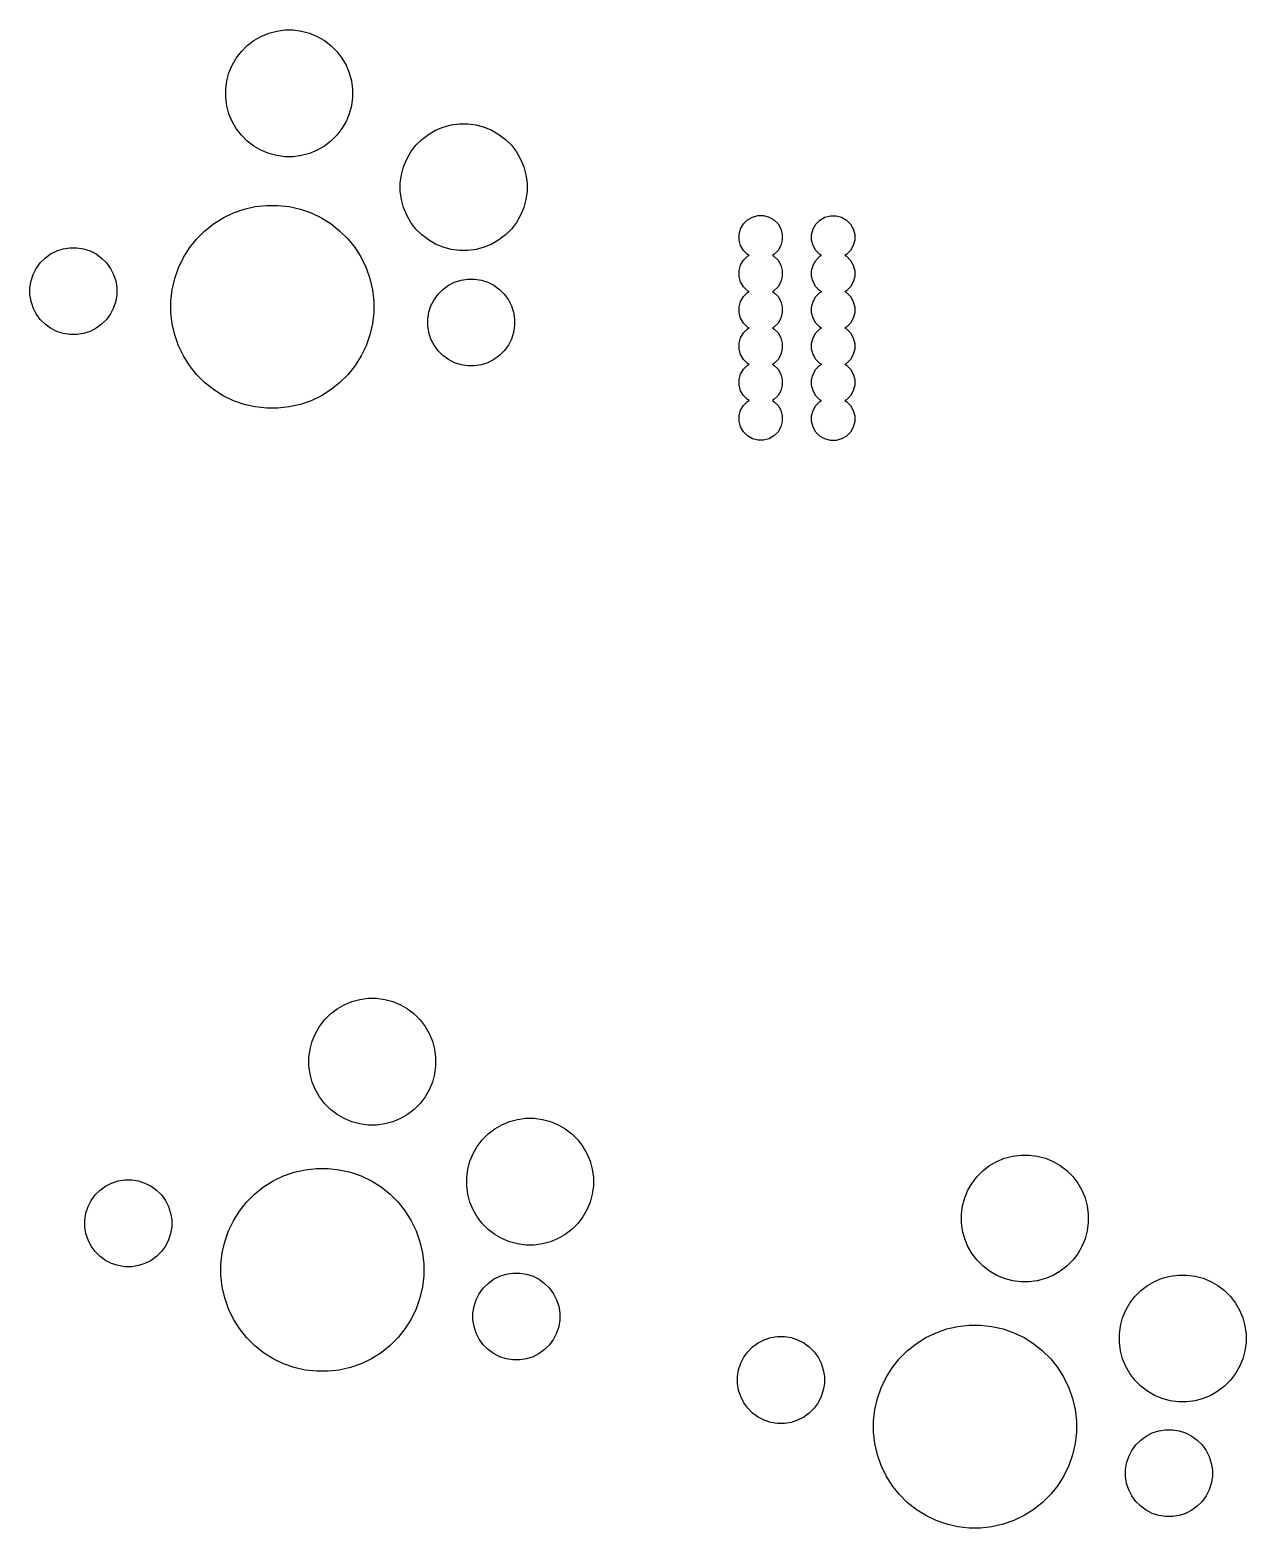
# Model space of a CAD drawing. Extents: x -174 to 104, y -34 to 59.
# Drawn here: x -76.68 to -43.16, y -33.65 to 7.63 of the extents above; entities that cross this region are included whole.
import ezdxf

# ---------------------------------------------------------------- set-up
doc = ezdxf.new("R2010")
doc.units = 0
doc.layers.add('BLACK', color=7, linetype='CONTINUOUS')

msp = doc.modelspace()

# ---------------------------------------------------------------- linework, layer by layer
at = {"layer": 'BLACK', "linetype": 'CONTINUOUS'}
for p, q in [((-70.509339, 7.336884), (-70.311096, 7.451339)), ((-70.311096, 7.451339), (-70.09961, 7.53894)), ((-70.09961, 7.53894), (-69.878499, 7.598186)), ((-69.878499, 7.598186), (-69.651546, 7.628065)), ((-69.651546, 7.628065), (-69.422636, 7.628065)), ((-69.422636, 7.628065), (-69.195683, 7.598186)), ((-69.195683, 7.598186), (-68.974572, 7.53894)), ((-68.974572, 7.53894), (-68.763086, 7.451339)), ((-68.763086, 7.451339), (-68.564843, 7.336884)), ((-70.992163, 6.85406), (-70.852811, 7.035667)), ((-70.852811, 7.035667), (-70.690946, 7.197532)), ((-70.690946, 7.197532), (-70.509339, 7.336884)), ((-68.564843, 7.336884), (-68.383236, 7.197532)), ((-68.383236, 7.197532), (-68.221371, 7.035667)), ((-68.221371, 7.035667), (-68.082019, 6.85406)), ((-71.194219, 6.444331), (-71.106618, 6.655817)), ((-71.106618, 6.655817), (-70.992163, 6.85406)), ((-68.082019, 6.85406), (-67.967564, 6.655817)), ((-67.967564, 6.655817), (-67.879963, 6.444331)), ((-71.283344, 5.996267), (-71.253465, 6.22322)), ((-71.253465, 6.22322), (-71.194219, 6.444331)), ((-67.879963, 6.444331), (-67.820717, 6.22322)), ((-67.820717, 6.22322), (-67.790838, 5.996267)), ((-71.283344, 5.767357), (-71.283344, 5.996267)), ((-67.790838, 5.996267), (-67.790838, 5.767357)), ((-71.253465, 5.540404), (-71.283344, 5.767357)), ((-71.194219, 5.319293), (-71.253465, 5.540404)), ((-67.820717, 5.540404), (-67.879963, 5.319293)), ((-67.790838, 5.767357), (-67.820717, 5.540404)), ((-71.106618, 5.107807), (-71.194219, 5.319293)), ((-70.992163, 4.909564), (-71.106618, 5.107807)), ((-67.967564, 5.107807), (-68.082019, 4.909564)), ((-67.879963, 5.319293), (-67.967564, 5.107807)), ((-65.287634, 4.953427), (-65.066523, 5.012673)), ((-65.066523, 5.012673), (-64.83957, 5.042552)), ((-64.83957, 5.042552), (-64.61066, 5.042552)), ((-64.61066, 5.042552), (-64.383707, 5.012673)), ((-64.383707, 5.012673), (-64.162596, 4.953427)), ((-70.852811, 4.727957), (-70.992163, 4.909564)), ((-70.690946, 4.566092), (-70.852811, 4.727957)), ((-70.509339, 4.42674), (-70.690946, 4.566092)), ((-68.383236, 4.566092), (-68.564843, 4.42674)), ((-68.221371, 4.727957), (-68.383236, 4.566092)), ((-68.082019, 4.909564), (-68.221371, 4.727957)), ((-66.040835, 4.450154), (-65.87897, 4.612019)), ((-65.87897, 4.612019), (-65.697363, 4.751371)), ((-65.697363, 4.751371), (-65.49912, 4.865826)), ((-65.49912, 4.865826), (-65.287634, 4.953427)), ((-64.162596, 4.953427), (-63.95111, 4.865826)), ((-63.95111, 4.865826), (-63.752867, 4.751371)), ((-63.752867, 4.751371), (-63.57126, 4.612019)), ((-63.57126, 4.612019), (-63.409395, 4.450154)), ((-70.311096, 4.312285), (-70.509339, 4.42674)), ((-70.09961, 4.224684), (-70.311096, 4.312285)), ((-69.878499, 4.165438), (-70.09961, 4.224684)), ((-69.651546, 4.135559), (-69.878499, 4.165438)), ((-69.422636, 4.135559), (-69.651546, 4.135559)), ((-69.195683, 4.165438), (-69.422636, 4.135559)), ((-68.974572, 4.224684), (-69.195683, 4.165438)), ((-68.763086, 4.312285), (-68.974572, 4.224684)), ((-68.564843, 4.42674), (-68.763086, 4.312285)), ((-66.294642, 4.070304), (-66.180187, 4.268547)), ((-66.180187, 4.268547), (-66.040835, 4.450154)), ((-63.409395, 4.450154), (-63.270043, 4.268547)), ((-63.270043, 4.268547), (-63.155588, 4.070304)), ((-66.441489, 3.637707), (-66.382243, 3.858818)), ((-66.382243, 3.858818), (-66.294642, 4.070304)), ((-63.155588, 4.070304), (-63.067987, 3.858818)), ((-63.067987, 3.858818), (-63.008741, 3.637707)), ((-66.471368, 3.410754), (-66.441489, 3.637707)), ((-66.471368, 3.181844), (-66.471368, 3.410754)), ((-63.008741, 3.637707), (-62.978862, 3.410754)), ((-62.978862, 3.410754), (-62.978862, 3.181844)), ((-66.441489, 2.954891), (-66.471368, 3.181844)), ((-66.382243, 2.73378), (-66.441489, 2.954891)), ((-63.008741, 2.954891), (-63.067987, 2.73378)), ((-62.978862, 3.181844), (-63.008741, 2.954891)), ((-71.354413, 2.450626), (-71.071514, 2.586863)), ((-71.071514, 2.586863), (-70.775139, 2.690569)), ((-70.775139, 2.690569), (-70.469017, 2.760439)), ((-70.469017, 2.760439), (-70.156997, 2.795595)), ((-70.156997, 2.795595), (-69.843003, 2.795595)), ((-69.843003, 2.795595), (-69.530983, 2.760439)), ((-69.530983, 2.760439), (-69.224861, 2.690569)), ((-69.224861, 2.690569), (-68.928486, 2.586863)), ((-68.928486, 2.586863), (-68.645587, 2.450626)), ((-66.294642, 2.522294), (-66.382243, 2.73378)), ((-66.180187, 2.324051), (-66.294642, 2.522294)), ((-63.155588, 2.522294), (-63.270043, 2.324051)), ((-63.067987, 2.73378), (-63.155588, 2.522294)), ((-56.766214, 2.471587), (-56.61492, 2.512126)), ((-56.61492, 2.512126), (-56.458288, 2.512126)), ((-56.458288, 2.512126), (-56.306994, 2.471587)), ((-54.769007, 2.468971), (-54.617713, 2.50951)), ((-54.617713, 2.50951), (-54.461081, 2.50951)), ((-54.461081, 2.50951), (-54.309787, 2.468971)), ((-72.087798, 1.86577), (-71.86577, 2.087798)), ((-71.86577, 2.087798), (-71.62028, 2.28357)), ((-71.62028, 2.28357), (-71.354413, 2.450626)), ((-68.645587, 2.450626), (-68.37972, 2.28357)), ((-68.37972, 2.28357), (-68.13423, 2.087798)), ((-68.13423, 2.087798), (-67.912202, 1.86577)), ((-66.040835, 2.142444), (-66.180187, 2.324051)), ((-65.87897, 1.980579), (-66.040835, 2.142444)), ((-63.409395, 2.142444), (-63.57126, 1.980579)), ((-63.270043, 2.324051), (-63.409395, 2.142444)), ((-57.131471, 1.995575), (-57.090932, 2.146869)), ((-57.090932, 2.146869), (-57.012616, 2.282516)), ((-57.012616, 2.282516), (-56.901861, 2.393271)), ((-56.901861, 2.393271), (-56.766214, 2.471587)), ((-56.306994, 2.471587), (-56.171347, 2.393271)), ((-56.171347, 2.393271), (-56.060592, 2.282516)), ((-56.060592, 2.282516), (-55.982276, 2.146869)), ((-55.982276, 2.146869), (-55.941737, 1.995575)), ((-55.134264, 1.992959), (-55.093725, 2.144253)), ((-55.093725, 2.144253), (-55.015409, 2.2799)), ((-55.015409, 2.2799), (-54.904654, 2.390655)), ((-54.904654, 2.390655), (-54.769007, 2.468971)), ((-54.309787, 2.468971), (-54.17414, 2.390655)), ((-54.17414, 2.390655), (-54.063385, 2.2799)), ((-54.063385, 2.2799), (-53.985069, 2.144253)), ((-53.985069, 2.144253), (-53.94453, 1.992959)), ((-72.28357, 1.62028), (-72.087798, 1.86577)), ((-67.912202, 1.86577), (-67.71643, 1.62028)), ((-65.697363, 1.841227), (-65.87897, 1.980579)), ((-65.49912, 1.726772), (-65.697363, 1.841227)), ((-65.287634, 1.639171), (-65.49912, 1.726772)), ((-63.95111, 1.726772), (-64.162596, 1.639171)), ((-63.752867, 1.841227), (-63.95111, 1.726772)), ((-63.57126, 1.980579), (-63.752867, 1.841227)), ((-57.131471, 1.838943), (-57.131471, 1.995575)), ((-57.090932, 1.687649), (-57.131471, 1.838943)), ((-57.012616, 1.552002), (-57.090932, 1.687649)), ((-55.982276, 1.687649), (-56.060592, 1.552002)), ((-55.941737, 1.838943), (-55.982276, 1.687649)), ((-55.941737, 1.995575), (-55.941737, 1.838943)), ((-55.134264, 1.836327), (-55.134264, 1.992959)), ((-55.093725, 1.685033), (-55.134264, 1.836327)), ((-55.015409, 1.549386), (-55.093725, 1.685033)), ((-53.985069, 1.685033), (-54.063385, 1.549386)), ((-53.94453, 1.836327), (-53.985069, 1.685033)), ((-53.94453, 1.992959), (-53.94453, 1.836327)), ((-76.395532, 1.210863), (-76.262383, 1.344012)), ((-76.262383, 1.344012), (-76.110043, 1.454693)), ((-76.110043, 1.454693), (-75.942265, 1.54018)), ((-75.942265, 1.54018), (-75.763179, 1.598369)), ((-75.763179, 1.598369), (-75.577196, 1.627826)), ((-75.577196, 1.627826), (-75.388894, 1.627826)), ((-75.388894, 1.627826), (-75.202911, 1.598369)), ((-75.202911, 1.598369), (-75.023825, 1.54018)), ((-75.023825, 1.54018), (-74.856047, 1.454693)), ((-74.856047, 1.454693), (-74.703707, 1.344012)), ((-74.703707, 1.344012), (-74.570558, 1.210863)), ((-72.586863, 1.071514), (-72.450626, 1.354413)), ((-72.450626, 1.354413), (-72.28357, 1.62028)), ((-67.71643, 1.62028), (-67.549374, 1.354413)), ((-67.549374, 1.354413), (-67.413137, 1.071514)), ((-65.066523, 1.579925), (-65.287634, 1.639171)), ((-64.83957, 1.550046), (-65.066523, 1.579925)), ((-64.61066, 1.550046), (-64.83957, 1.550046)), ((-64.383707, 1.579925), (-64.61066, 1.550046)), ((-64.162596, 1.639171), (-64.383707, 1.579925)), ((-57.090932, 1.146869), (-57.012616, 1.282516)), ((-56.901861, 1.441247), (-57.012616, 1.552002)), ((-57.012616, 1.282516), (-56.901861, 1.393271)), ((-56.860312, 1.417259), (-56.901861, 1.441247)), ((-56.901861, 1.393271), (-56.860312, 1.417259)), ((-56.171347, 1.441247), (-56.212895, 1.417259)), ((-56.212895, 1.417259), (-56.171347, 1.393271)), ((-56.060592, 1.552002), (-56.171347, 1.441247)), ((-56.171347, 1.393271), (-56.060592, 1.282516)), ((-56.060592, 1.282516), (-55.982276, 1.146869)), ((-55.093725, 1.144253), (-55.015409, 1.2799)), ((-54.904654, 1.438631), (-55.015409, 1.549386)), ((-55.015409, 1.2799), (-54.904654, 1.390655)), ((-54.863105, 1.414643), (-54.904654, 1.438631)), ((-54.904654, 1.390655), (-54.863105, 1.414643)), ((-54.17414, 1.438631), (-54.215688, 1.414643)), ((-54.215688, 1.414643), (-54.17414, 1.390655)), ((-54.063385, 1.549386), (-54.17414, 1.438631)), ((-54.17414, 1.390655), (-54.063385, 1.2799)), ((-54.063385, 1.2799), (-53.985069, 1.144253)), ((-76.649889, 0.711659), (-76.5917, 0.890745)), ((-76.5917, 0.890745), (-76.506213, 1.058523)), ((-76.506213, 1.058523), (-76.395532, 1.210863)), ((-74.570558, 1.210863), (-74.459877, 1.058523)), ((-74.459877, 1.058523), (-74.37439, 0.890745)), ((-74.37439, 0.890745), (-74.316201, 0.711659)), ((-72.690569, 0.775139), (-72.586863, 1.071514)), ((-67.413137, 1.071514), (-67.309431, 0.775139)), ((-57.131471, 0.995575), (-57.090932, 1.146869)), ((-57.131471, 0.838943), (-57.131471, 0.995575)), ((-57.090932, 0.687649), (-57.131471, 0.838943)), ((-55.982276, 1.146869), (-55.941737, 0.995575)), ((-55.941737, 0.838943), (-55.982276, 0.687649)), ((-55.941737, 0.995575), (-55.941737, 0.838943)), ((-55.134264, 0.992959), (-55.093725, 1.144253)), ((-55.134264, 0.836327), (-55.134264, 0.992959)), ((-55.093725, 0.685033), (-55.134264, 0.836327)), ((-53.985069, 1.144253), (-53.94453, 0.992959)), ((-53.94453, 0.836327), (-53.985069, 0.685033)), ((-53.94453, 0.992959), (-53.94453, 0.836327)), ((-76.679346, 0.525676), (-76.649889, 0.711659)), ((-76.679346, 0.337374), (-76.679346, 0.525676)), ((-74.316201, 0.711659), (-74.286744, 0.525676)), ((-74.286744, 0.525676), (-74.286744, 0.337374)), ((-72.795595, 0.156997), (-72.760439, 0.469017)), ((-72.760439, 0.469017), (-72.690569, 0.775139)), ((-67.309431, 0.775139), (-67.239561, 0.469017)), ((-67.239561, 0.469017), (-67.204405, 0.156997)), ((-65.429442, 0.347813), (-65.296293, 0.480962)), ((-65.296293, 0.480962), (-65.143953, 0.591643)), ((-65.143953, 0.591643), (-64.976175, 0.67713)), ((-64.976175, 0.67713), (-64.797089, 0.735319)), ((-64.797089, 0.735319), (-64.611106, 0.764776)), ((-64.611106, 0.764776), (-64.422804, 0.764776)), ((-64.422804, 0.764776), (-64.236821, 0.735319)), ((-64.236821, 0.735319), (-64.057735, 0.67713)), ((-64.057735, 0.67713), (-63.889957, 0.591643)), ((-63.889957, 0.591643), (-63.737617, 0.480962)), ((-63.737617, 0.480962), (-63.604468, 0.347813)), ((-57.012616, 0.552002), (-57.090932, 0.687649)), ((-56.901861, 0.441247), (-57.012616, 0.552002)), ((-56.860312, 0.417259), (-56.901861, 0.441247)), ((-56.901861, 0.393271), (-56.860312, 0.417259)), ((-56.171347, 0.441247), (-56.212895, 0.417259)), ((-56.212895, 0.417259), (-56.171347, 0.393271)), ((-56.060592, 0.552002), (-56.171347, 0.441247)), ((-55.982276, 0.687649), (-56.060592, 0.552002)), ((-55.015409, 0.549386), (-55.093725, 0.685033)), ((-54.904654, 0.438631), (-55.015409, 0.549386)), ((-54.863105, 0.414643), (-54.904654, 0.438631)), ((-54.904654, 0.390655), (-54.863105, 0.414643)), ((-54.17414, 0.438631), (-54.215688, 0.414643)), ((-54.215688, 0.414643), (-54.17414, 0.390655)), ((-54.063385, 0.549386), (-54.17414, 0.438631)), ((-53.985069, 0.685033), (-54.063385, 0.549386)), ((-76.649889, 0.151391), (-76.679346, 0.337374)), ((-76.5917, -0.027695), (-76.649889, 0.151391)), ((-74.316201, 0.151391), (-74.37439, -0.027695)), ((-74.286744, 0.337374), (-74.316201, 0.151391)), ((-72.795595, -0.156997), (-72.795595, 0.156997)), ((-67.204405, 0.156997), (-67.204405, -0.156997)), ((-65.683799, -0.151391), (-65.62561, 0.027695)), ((-65.62561, 0.027695), (-65.540123, 0.195473)), ((-65.540123, 0.195473), (-65.429442, 0.347813)), ((-63.604468, 0.347813), (-63.493787, 0.195473)), ((-63.493787, 0.195473), (-63.4083, 0.027695)), ((-63.4083, 0.027695), (-63.350111, -0.151391)), ((-57.131471, -0.004425), (-57.090932, 0.146869)), ((-57.090932, 0.146869), (-57.012616, 0.282516)), ((-57.012616, 0.282516), (-56.901861, 0.393271)), ((-56.171347, 0.393271), (-56.060592, 0.282516)), ((-56.060592, 0.282516), (-55.982276, 0.146869)), ((-55.982276, 0.146869), (-55.941737, -0.004425)), ((-55.134264, -0.007041), (-55.093725, 0.144253)), ((-55.093725, 0.144253), (-55.015409, 0.2799)), ((-55.015409, 0.2799), (-54.904654, 0.390655)), ((-54.17414, 0.390655), (-54.063385, 0.2799)), ((-54.063385, 0.2799), (-53.985069, 0.144253)), ((-53.985069, 0.144253), (-53.94453, -0.007041)), ((-76.506213, -0.195473), (-76.5917, -0.027695)), ((-76.395532, -0.347813), (-76.506213, -0.195473)), ((-76.262383, -0.480962), (-76.395532, -0.347813)), ((-74.570558, -0.347813), (-74.703707, -0.480962)), ((-74.459877, -0.195473), (-74.570558, -0.347813)), ((-74.37439, -0.027695), (-74.459877, -0.195473)), ((-72.760439, -0.469017), (-72.795595, -0.156997)), ((-67.204405, -0.156997), (-67.239561, -0.469017)), ((-65.713256, -0.337374), (-65.683799, -0.151391)), ((-65.713256, -0.525676), (-65.713256, -0.337374)), ((-63.350111, -0.151391), (-63.320654, -0.337374)), ((-63.320654, -0.337374), (-63.320654, -0.525676)), ((-57.131471, -0.161057), (-57.131471, -0.004425)), ((-57.090932, -0.312351), (-57.131471, -0.161057)), ((-57.012616, -0.447998), (-57.090932, -0.312351)), ((-55.982276, -0.312351), (-56.060592, -0.447998)), ((-55.941737, -0.161057), (-55.982276, -0.312351)), ((-55.941737, -0.004425), (-55.941737, -0.161057)), ((-55.134264, -0.163673), (-55.134264, -0.007041)), ((-55.093725, -0.314967), (-55.134264, -0.163673)), ((-55.015409, -0.450614), (-55.093725, -0.314967)), ((-53.985069, -0.314967), (-54.063385, -0.450614)), ((-53.94453, -0.163673), (-53.985069, -0.314967)), ((-53.94453, -0.007041), (-53.94453, -0.163673)), ((-76.110043, -0.591643), (-76.262383, -0.480962)), ((-75.942265, -0.67713), (-76.110043, -0.591643)), ((-75.763179, -0.735319), (-75.942265, -0.67713)), ((-75.577196, -0.764776), (-75.763179, -0.735319)), ((-75.388894, -0.764776), (-75.577196, -0.764776)), ((-75.202911, -0.735319), (-75.388894, -0.764776)), ((-75.023825, -0.67713), (-75.202911, -0.735319)), ((-74.856047, -0.591643), (-75.023825, -0.67713)), ((-74.703707, -0.480962), (-74.856047, -0.591643)), ((-72.690569, -0.775139), (-72.760439, -0.469017)), ((-72.586863, -1.071514), (-72.690569, -0.775139)), ((-67.309431, -0.775139), (-67.413137, -1.071514)), ((-67.239561, -0.469017), (-67.309431, -0.775139)), ((-65.683799, -0.711659), (-65.713256, -0.525676)), ((-65.62561, -0.890745), (-65.683799, -0.711659)), ((-63.350111, -0.711659), (-63.4083, -0.890745)), ((-63.320654, -0.525676), (-63.350111, -0.711659)), ((-57.090932, -0.853131), (-57.012616, -0.717484)), ((-56.901861, -0.558753), (-57.012616, -0.447998)), ((-57.012616, -0.717484), (-56.901861, -0.606729)), ((-56.860312, -0.582741), (-56.901861, -0.558753)), ((-56.901861, -0.606729), (-56.860312, -0.582741)), ((-56.171347, -0.558753), (-56.212895, -0.582741)), ((-56.212895, -0.582741), (-56.171347, -0.606729)), ((-56.060592, -0.447998), (-56.171347, -0.558753)), ((-56.171347, -0.606729), (-56.060592, -0.717484)), ((-56.060592, -0.717484), (-55.982276, -0.853131)), ((-55.093725, -0.855747), (-55.015409, -0.7201)), ((-54.904654, -0.561369), (-55.015409, -0.450614)), ((-55.015409, -0.7201), (-54.904654, -0.609345)), ((-54.863105, -0.585357), (-54.904654, -0.561369)), ((-54.904654, -0.609345), (-54.863105, -0.585357)), ((-54.17414, -0.561369), (-54.215688, -0.585357)), ((-54.215688, -0.585357), (-54.17414, -0.609345)), ((-54.063385, -0.450614), (-54.17414, -0.561369)), ((-54.17414, -0.609345), (-54.063385, -0.7201)), ((-54.063385, -0.7201), (-53.985069, -0.855747)), ((-72.450626, -1.354413), (-72.586863, -1.071514)), ((-67.413137, -1.071514), (-67.549374, -1.354413)), ((-65.540123, -1.058523), (-65.62561, -0.890745)), ((-65.429442, -1.210863), (-65.540123, -1.058523)), ((-65.296293, -1.344012), (-65.429442, -1.210863)), ((-63.604468, -1.210863), (-63.737617, -1.344012)), ((-63.493787, -1.058523), (-63.604468, -1.210863)), ((-63.4083, -0.890745), (-63.493787, -1.058523)), ((-57.131471, -1.004425), (-57.090932, -0.853131)), ((-57.131471, -1.161057), (-57.131471, -1.004425)), ((-57.090932, -1.312351), (-57.131471, -1.161057)), ((-55.982276, -0.853131), (-55.941737, -1.004425)), ((-55.941737, -1.161057), (-55.982276, -1.312351)), ((-55.941737, -1.004425), (-55.941737, -1.161057)), ((-55.134264, -1.007041), (-55.093725, -0.855747)), ((-55.134264, -1.163673), (-55.134264, -1.007041)), ((-55.093725, -1.314967), (-55.134264, -1.163673)), ((-53.985069, -0.855747), (-53.94453, -1.007041)), ((-53.94453, -1.163673), (-53.985069, -1.314967)), ((-53.94453, -1.007041), (-53.94453, -1.163673)), ((-72.28357, -1.62028), (-72.450626, -1.354413)), ((-72.087798, -1.86577), (-72.28357, -1.62028)), ((-67.71643, -1.62028), (-67.912202, -1.86577)), ((-67.549374, -1.354413), (-67.71643, -1.62028)), ((-65.143953, -1.454693), (-65.296293, -1.344012)), ((-64.976175, -1.54018), (-65.143953, -1.454693)), ((-64.797089, -1.598369), (-64.976175, -1.54018)), ((-64.611106, -1.627826), (-64.797089, -1.598369)), ((-64.422804, -1.627826), (-64.611106, -1.627826)), ((-64.236821, -1.598369), (-64.422804, -1.627826)), ((-64.057735, -1.54018), (-64.236821, -1.598369)), ((-63.889957, -1.454693), (-64.057735, -1.54018)), ((-63.737617, -1.344012), (-63.889957, -1.454693)), ((-57.012616, -1.447998), (-57.090932, -1.312351)), ((-56.901861, -1.558753), (-57.012616, -1.447998)), ((-57.012616, -1.717484), (-56.901861, -1.606729)), ((-56.860312, -1.582741), (-56.901861, -1.558753)), ((-56.901861, -1.606729), (-56.860312, -1.582741)), ((-56.171347, -1.558753), (-56.212895, -1.582741)), ((-56.212895, -1.582741), (-56.171347, -1.606729)), ((-56.060592, -1.447998), (-56.171347, -1.558753)), ((-56.171347, -1.606729), (-56.060592, -1.717484)), ((-55.982276, -1.312351), (-56.060592, -1.447998)), ((-55.015409, -1.450614), (-55.093725, -1.314967)), ((-54.904654, -1.561369), (-55.015409, -1.450614)), ((-55.015409, -1.7201), (-54.904654, -1.609345)), ((-54.863105, -1.585357), (-54.904654, -1.561369)), ((-54.904654, -1.609345), (-54.863105, -1.585357)), ((-54.17414, -1.561369), (-54.215688, -1.585357)), ((-54.215688, -1.585357), (-54.17414, -1.609345)), ((-54.063385, -1.450614), (-54.17414, -1.561369)), ((-54.17414, -1.609345), (-54.063385, -1.7201)), ((-53.985069, -1.314967), (-54.063385, -1.450614)), ((-71.86577, -2.087798), (-72.087798, -1.86577)), ((-67.912202, -1.86577), (-68.13423, -2.087798)), ((-57.131471, -2.004425), (-57.090932, -1.853131)), ((-57.131471, -2.161057), (-57.131471, -2.004425)), ((-57.090932, -1.853131), (-57.012616, -1.717484)), ((-56.060592, -1.717484), (-55.982276, -1.853131)), ((-55.982276, -1.853131), (-55.941737, -2.004425)), ((-55.941737, -2.004425), (-55.941737, -2.161057)), ((-55.134264, -2.007041), (-55.093725, -1.855747)), ((-55.134264, -2.163673), (-55.134264, -2.007041)), ((-55.093725, -1.855747), (-55.015409, -1.7201)), ((-54.063385, -1.7201), (-53.985069, -1.855747)), ((-53.985069, -1.855747), (-53.94453, -2.007041)), ((-53.94453, -2.007041), (-53.94453, -2.163673)), ((-71.62028, -2.28357), (-71.86577, -2.087798)), ((-71.354413, -2.450626), (-71.62028, -2.28357)), ((-71.071514, -2.586863), (-71.354413, -2.450626)), ((-68.645587, -2.450626), (-68.928486, -2.586863)), ((-68.37972, -2.28357), (-68.645587, -2.450626)), ((-68.13423, -2.087798), (-68.37972, -2.28357)), ((-57.090932, -2.312351), (-57.131471, -2.161057)), ((-57.012616, -2.447998), (-57.090932, -2.312351)), ((-56.901861, -2.558753), (-57.012616, -2.447998)), ((-56.060592, -2.447998), (-56.171347, -2.558753)), ((-55.982276, -2.312351), (-56.060592, -2.447998)), ((-55.941737, -2.161057), (-55.982276, -2.312351)), ((-55.093725, -2.314967), (-55.134264, -2.163673)), ((-55.015409, -2.450614), (-55.093725, -2.314967)), ((-54.904654, -2.561369), (-55.015409, -2.450614)), ((-54.063385, -2.450614), (-54.17414, -2.561369)), ((-53.985069, -2.314967), (-54.063385, -2.450614)), ((-53.94453, -2.163673), (-53.985069, -2.314967)), ((-70.775139, -2.690569), (-71.071514, -2.586863)), ((-70.469017, -2.760439), (-70.775139, -2.690569)), ((-70.156997, -2.795595), (-70.469017, -2.760439)), ((-69.843003, -2.795595), (-70.156997, -2.795595)), ((-69.530983, -2.760439), (-69.843003, -2.795595)), ((-69.224861, -2.690569), (-69.530983, -2.760439)), ((-68.928486, -2.586863), (-69.224861, -2.690569)), ((-57.131471, -3.004425), (-57.090932, -2.853131)), ((-57.090932, -2.853131), (-57.012616, -2.717484)), ((-57.012616, -2.717484), (-56.901861, -2.606729)), ((-56.860312, -2.582741), (-56.901861, -2.558753)), ((-56.901861, -2.606729), (-56.860312, -2.582741)), ((-56.171347, -2.558753), (-56.212895, -2.582741)), ((-56.212895, -2.582741), (-56.171347, -2.606729)), ((-56.171347, -2.606729), (-56.060592, -2.717484)), ((-56.060592, -2.717484), (-55.982276, -2.853131)), ((-55.982276, -2.853131), (-55.941737, -3.004425)), ((-55.134264, -3.007041), (-55.093725, -2.855747)), ((-55.093725, -2.855747), (-55.015409, -2.7201)), ((-55.015409, -2.7201), (-54.904654, -2.609345)), ((-54.863105, -2.585357), (-54.904654, -2.561369)), ((-54.904654, -2.609345), (-54.863105, -2.585357)), ((-54.17414, -2.561369), (-54.215688, -2.585357)), ((-54.215688, -2.585357), (-54.17414, -2.609345)), ((-54.17414, -2.609345), (-54.063385, -2.7201)), ((-54.063385, -2.7201), (-53.985069, -2.855747)), ((-53.985069, -2.855747), (-53.94453, -3.007041)), ((-57.131471, -3.161057), (-57.131471, -3.004425)), ((-57.090932, -3.312351), (-57.131471, -3.161057)), ((-55.941737, -3.161057), (-55.982276, -3.312351)), ((-55.941737, -3.004425), (-55.941737, -3.161057)), ((-55.134264, -3.163673), (-55.134264, -3.007041)), ((-55.093725, -3.314967), (-55.134264, -3.163673)), ((-53.94453, -3.163673), (-53.985069, -3.314967)), ((-53.94453, -3.007041), (-53.94453, -3.163673)), ((-57.012616, -3.447998), (-57.090932, -3.312351)), ((-56.901861, -3.558753), (-57.012616, -3.447998)), ((-56.766214, -3.637069), (-56.901861, -3.558753)), ((-56.61492, -3.677608), (-56.766214, -3.637069)), ((-56.458288, -3.677608), (-56.61492, -3.677608)), ((-56.306994, -3.637069), (-56.458288, -3.677608)), ((-56.171347, -3.558753), (-56.306994, -3.637069)), ((-56.060592, -3.447998), (-56.171347, -3.558753)), ((-55.982276, -3.312351), (-56.060592, -3.447998)), ((-55.015409, -3.450614), (-55.093725, -3.314967)), ((-54.904654, -3.561369), (-55.015409, -3.450614)), ((-54.769007, -3.639685), (-54.904654, -3.561369)), ((-54.617713, -3.680224), (-54.769007, -3.639685)), ((-54.461081, -3.680224), (-54.617713, -3.680224)), ((-54.309787, -3.639685), (-54.461081, -3.680224)), ((-54.17414, -3.561369), (-54.309787, -3.639685)), ((-54.063385, -3.450614), (-54.17414, -3.561369)), ((-53.985069, -3.314967), (-54.063385, -3.450614)), ((-68.397477, -19.484823), (-68.21587, -19.345471)), ((-68.21587, -19.345471), (-68.017627, -19.231016)), ((-68.017627, -19.231016), (-67.806141, -19.143415)), ((-67.806141, -19.143415), (-67.58503, -19.084169)), ((-67.58503, -19.084169), (-67.358077, -19.05429)), ((-67.358077, -19.05429), (-67.129167, -19.05429)), ((-67.129167, -19.05429), (-66.902214, -19.084169)), ((-66.902214, -19.084169), (-66.681103, -19.143415)), ((-66.681103, -19.143415), (-66.469617, -19.231016)), ((-66.469617, -19.231016), (-66.271374, -19.345471)), ((-66.271374, -19.345471), (-66.089767, -19.484823)), ((-68.698694, -19.828295), (-68.559342, -19.646688)), ((-68.559342, -19.646688), (-68.397477, -19.484823)), ((-66.089767, -19.484823), (-65.927902, -19.646688)), ((-65.927902, -19.646688), (-65.78855, -19.828295)), ((-68.90075, -20.238024), (-68.813149, -20.026538)), ((-68.813149, -20.026538), (-68.698694, -19.828295)), ((-65.78855, -19.828295), (-65.674095, -20.026538)), ((-65.674095, -20.026538), (-65.586494, -20.238024)), ((-68.989875, -20.686088), (-68.959996, -20.459135)), ((-68.959996, -20.459135), (-68.90075, -20.238024)), ((-65.586494, -20.238024), (-65.527248, -20.459135)), ((-65.527248, -20.459135), (-65.497369, -20.686088)), ((-68.989875, -20.914998), (-68.989875, -20.686088)), ((-68.959996, -21.141951), (-68.989875, -20.914998)), ((-65.497369, -20.914998), (-65.527248, -21.141951)), ((-65.497369, -20.686088), (-65.497369, -20.914998)), ((-68.90075, -21.363062), (-68.959996, -21.141951)), ((-68.813149, -21.574548), (-68.90075, -21.363062)), ((-65.586494, -21.363062), (-65.674095, -21.574548)), ((-65.527248, -21.141951), (-65.586494, -21.363062)), ((-68.698694, -21.772791), (-68.813149, -21.574548)), ((-68.559342, -21.954398), (-68.698694, -21.772791)), ((-65.78855, -21.772791), (-65.927902, -21.954398)), ((-65.674095, -21.574548), (-65.78855, -21.772791)), ((-68.397477, -22.116263), (-68.559342, -21.954398)), ((-68.21587, -22.255615), (-68.397477, -22.116263)), ((-68.017627, -22.37007), (-68.21587, -22.255615)), ((-66.271374, -22.255615), (-66.469617, -22.37007)), ((-66.089767, -22.116263), (-66.271374, -22.255615)), ((-65.927902, -21.954398), (-66.089767, -22.116263)), ((-67.806141, -22.457671), (-68.017627, -22.37007)), ((-67.58503, -22.516917), (-67.806141, -22.457671)), ((-67.358077, -22.546796), (-67.58503, -22.516917)), ((-67.129167, -22.546796), (-67.358077, -22.546796)), ((-66.902214, -22.516917), (-67.129167, -22.546796)), ((-66.681103, -22.457671), (-66.902214, -22.516917)), ((-66.469617, -22.37007), (-66.681103, -22.457671)), ((-64.049208, -22.791264), (-63.867601, -22.651912)), ((-63.867601, -22.651912), (-63.669358, -22.537457)), ((-63.669358, -22.537457), (-63.457872, -22.449856)), ((-63.457872, -22.449856), (-63.236761, -22.39061)), ((-63.236761, -22.39061), (-63.009808, -22.360731)), ((-63.009808, -22.360731), (-62.780898, -22.360731)), ((-62.780898, -22.360731), (-62.553945, -22.39061)), ((-62.553945, -22.39061), (-62.332834, -22.449856)), ((-62.332834, -22.449856), (-62.121348, -22.537457)), ((-62.121348, -22.537457), (-61.923105, -22.651912)), ((-61.923105, -22.651912), (-61.741498, -22.791264)), ((-64.350425, -23.134736), (-64.211073, -22.953129)), ((-64.211073, -22.953129), (-64.049208, -22.791264)), ((-61.741498, -22.791264), (-61.579633, -22.953129)), ((-61.579633, -22.953129), (-61.440281, -23.134736)), ((-64.552481, -23.544465), (-64.46488, -23.332979)), ((-64.46488, -23.332979), (-64.350425, -23.134736)), ((-61.440281, -23.134736), (-61.325826, -23.332979)), ((-61.325826, -23.332979), (-61.238225, -23.544465)), ((-50.028783, -23.549755), (-49.817297, -23.462154)), ((-49.817297, -23.462154), (-49.596186, -23.402908)), ((-49.596186, -23.402908), (-49.369233, -23.373029)), ((-49.369233, -23.373029), (-49.140323, -23.373029)), ((-49.140323, -23.373029), (-48.91337, -23.402908)), ((-48.91337, -23.402908), (-48.692259, -23.462154)), ((-48.692259, -23.462154), (-48.480773, -23.549755)), ((-69.692464, -23.950663), (-69.396089, -23.846957)), ((-69.396089, -23.846957), (-69.089967, -23.777087)), ((-69.089967, -23.777087), (-68.777947, -23.741931)), ((-68.777947, -23.741931), (-68.463953, -23.741931)), ((-68.463953, -23.741931), (-68.151933, -23.777087)), ((-68.151933, -23.777087), (-67.845811, -23.846957)), ((-67.845811, -23.846957), (-67.549436, -23.950663)), ((-64.641606, -23.992529), (-64.611727, -23.765576)), ((-64.611727, -23.765576), (-64.552481, -23.544465)), ((-61.238225, -23.544465), (-61.178979, -23.765576)), ((-61.178979, -23.765576), (-61.1491, -23.992529)), ((-50.570498, -23.965427), (-50.408633, -23.803562)), ((-50.408633, -23.803562), (-50.227026, -23.66421)), ((-50.227026, -23.66421), (-50.028783, -23.549755)), ((-48.480773, -23.549755), (-48.28253, -23.66421)), ((-48.28253, -23.66421), (-48.100923, -23.803562)), ((-48.100923, -23.803562), (-47.939058, -23.965427)), ((-74.881472, -24.474238), (-74.748323, -24.341089)), ((-74.748323, -24.341089), (-74.595983, -24.230408)), ((-74.595983, -24.230408), (-74.428205, -24.144921)), ((-74.428205, -24.144921), (-74.249119, -24.086732)), ((-74.249119, -24.086732), (-74.063136, -24.057275)), ((-74.063136, -24.057275), (-73.874834, -24.057275)), ((-73.874834, -24.057275), (-73.688851, -24.086732)), ((-73.688851, -24.086732), (-73.509765, -24.144921)), ((-73.509765, -24.144921), (-73.341987, -24.230408)), ((-73.341987, -24.230408), (-73.189647, -24.341089)), ((-73.189647, -24.341089), (-73.056498, -24.474238)), ((-70.48672, -24.449728), (-70.24123, -24.253956)), ((-70.24123, -24.253956), (-69.975363, -24.0869)), ((-69.975363, -24.0869), (-69.692464, -23.950663)), ((-67.549436, -23.950663), (-67.266537, -24.0869)), ((-67.266537, -24.0869), (-67.00067, -24.253956)), ((-67.00067, -24.253956), (-66.75518, -24.449728)), ((-64.641606, -24.221439), (-64.641606, -23.992529)), ((-64.611727, -24.448392), (-64.641606, -24.221439)), ((-61.1491, -24.221439), (-61.178979, -24.448392)), ((-61.1491, -23.992529), (-61.1491, -24.221439)), ((-50.911906, -24.556763), (-50.824305, -24.345277)), ((-50.824305, -24.345277), (-50.70985, -24.147034)), ((-50.70985, -24.147034), (-50.570498, -23.965427)), ((-47.939058, -23.965427), (-47.799706, -24.147034)), ((-47.799706, -24.147034), (-47.685251, -24.345277)), ((-47.685251, -24.345277), (-47.59765, -24.556763)), ((-75.07764, -24.794356), (-74.992153, -24.626578)), ((-74.992153, -24.626578), (-74.881472, -24.474238)), ((-73.056498, -24.474238), (-72.945817, -24.626578)), ((-72.945817, -24.626578), (-72.86033, -24.794356)), ((-70.90452, -24.917246), (-70.708748, -24.671756)), ((-70.708748, -24.671756), (-70.48672, -24.449728)), ((-66.75518, -24.449728), (-66.533152, -24.671756)), ((-66.533152, -24.671756), (-66.33738, -24.917246)), ((-64.552481, -24.669503), (-64.611727, -24.448392)), ((-64.46488, -24.880989), (-64.552481, -24.669503)), ((-61.238225, -24.669503), (-61.325826, -24.880989)), ((-61.178979, -24.448392), (-61.238225, -24.669503)), ((-50.971152, -24.777874), (-50.911906, -24.556763)), ((-47.59765, -24.556763), (-47.538404, -24.777874)), ((-75.165286, -25.159425), (-75.135829, -24.973442)), ((-75.165286, -25.347727), (-75.165286, -25.159425)), ((-75.135829, -24.973442), (-75.07764, -24.794356)), ((-72.86033, -24.794356), (-72.802141, -24.973442)), ((-72.802141, -24.973442), (-72.772684, -25.159425)), ((-72.772684, -25.159425), (-72.772684, -25.347727)), ((-71.071576, -25.183113), (-70.90452, -24.917246)), ((-66.33738, -24.917246), (-66.170324, -25.183113)), ((-64.350425, -25.079232), (-64.46488, -24.880989)), ((-64.211073, -25.260839), (-64.350425, -25.079232)), ((-61.440281, -25.079232), (-61.579633, -25.260839)), ((-61.325826, -24.880989), (-61.440281, -25.079232)), ((-51.001031, -25.004827), (-50.971152, -24.777874)), ((-51.001031, -25.233737), (-51.001031, -25.004827)), ((-47.538404, -24.777874), (-47.508525, -25.004827)), ((-47.508525, -25.004827), (-47.508525, -25.233737)), ((-75.135829, -25.53371), (-75.165286, -25.347727)), ((-75.07764, -25.712796), (-75.135829, -25.53371)), ((-72.802141, -25.53371), (-72.86033, -25.712796)), ((-72.772684, -25.347727), (-72.802141, -25.53371)), ((-71.311519, -25.762387), (-71.207813, -25.466012)), ((-71.207813, -25.466012), (-71.071576, -25.183113)), ((-66.170324, -25.183113), (-66.034087, -25.466012)), ((-66.034087, -25.466012), (-65.930381, -25.762387)), ((-64.049208, -25.422704), (-64.211073, -25.260839)), ((-63.867601, -25.562056), (-64.049208, -25.422704)), ((-63.669358, -25.676511), (-63.867601, -25.562056)), ((-61.923105, -25.562056), (-62.121348, -25.676511)), ((-61.741498, -25.422704), (-61.923105, -25.562056)), ((-61.579633, -25.260839), (-61.741498, -25.422704)), ((-50.971152, -25.46069), (-51.001031, -25.233737)), ((-50.911906, -25.681801), (-50.971152, -25.46069)), ((-47.538404, -25.46069), (-47.59765, -25.681801)), ((-47.508525, -25.233737), (-47.538404, -25.46069)), ((-74.992153, -25.880574), (-75.07764, -25.712796)), ((-74.881472, -26.032914), (-74.992153, -25.880574)), ((-72.945817, -25.880574), (-73.056498, -26.032914)), ((-72.86033, -25.712796), (-72.945817, -25.880574)), ((-71.381389, -26.068509), (-71.311519, -25.762387)), ((-65.930381, -25.762387), (-65.860511, -26.068509)), ((-63.457872, -25.764112), (-63.669358, -25.676511)), ((-63.236761, -25.823358), (-63.457872, -25.764112)), ((-63.009808, -25.853237), (-63.236761, -25.823358)), ((-62.780898, -25.853237), (-63.009808, -25.853237)), ((-62.553945, -25.823358), (-62.780898, -25.853237)), ((-62.332834, -25.764112), (-62.553945, -25.823358)), ((-62.121348, -25.676511), (-62.332834, -25.764112)), ((-50.824305, -25.893287), (-50.911906, -25.681801)), ((-50.70985, -26.09153), (-50.824305, -25.893287)), ((-47.685251, -25.893287), (-47.799706, -26.09153)), ((-47.59765, -25.681801), (-47.685251, -25.893287)), ((-74.748323, -26.166063), (-74.881472, -26.032914)), ((-74.595983, -26.276744), (-74.748323, -26.166063)), ((-74.428205, -26.362231), (-74.595983, -26.276744)), ((-74.249119, -26.42042), (-74.428205, -26.362231)), ((-73.509765, -26.362231), (-73.688851, -26.42042)), ((-73.341987, -26.276744), (-73.509765, -26.362231)), ((-73.189647, -26.166063), (-73.341987, -26.276744)), ((-73.056498, -26.032914), (-73.189647, -26.166063)), ((-71.416545, -26.380529), (-71.381389, -26.068509)), ((-71.416545, -26.694523), (-71.416545, -26.380529)), ((-65.860511, -26.068509), (-65.825355, -26.380529)), ((-65.825355, -26.380529), (-65.825355, -26.694523)), ((-50.570498, -26.273137), (-50.70985, -26.09153)), ((-50.408633, -26.435002), (-50.570498, -26.273137)), ((-47.939058, -26.273137), (-48.100923, -26.435002)), ((-47.799706, -26.09153), (-47.939058, -26.273137)), ((-74.063136, -26.449877), (-74.249119, -26.42042)), ((-73.874834, -26.449877), (-74.063136, -26.449877)), ((-73.688851, -26.42042), (-73.874834, -26.449877)), ((-71.381389, -27.006543), (-71.416545, -26.694523)), ((-65.825355, -26.694523), (-65.860511, -27.006543)), ((-64.052253, -26.908989), (-63.899913, -26.798308)), ((-63.899913, -26.798308), (-63.732135, -26.712821)), ((-63.732135, -26.712821), (-63.553049, -26.654632)), ((-63.553049, -26.654632), (-63.367066, -26.625175)), ((-63.367066, -26.625175), (-63.178764, -26.625175)), ((-63.178764, -26.625175), (-62.992781, -26.654632)), ((-62.992781, -26.654632), (-62.813695, -26.712821)), ((-62.813695, -26.712821), (-62.645917, -26.798308)), ((-62.645917, -26.798308), (-62.493577, -26.908989)), ((-50.227026, -26.574354), (-50.408633, -26.435002)), ((-50.028783, -26.688809), (-50.227026, -26.574354)), ((-49.817297, -26.77641), (-50.028783, -26.688809)), ((-49.596186, -26.835656), (-49.817297, -26.77641)), ((-48.692259, -26.77641), (-48.91337, -26.835656)), ((-48.480773, -26.688809), (-48.692259, -26.77641)), ((-48.28253, -26.574354), (-48.480773, -26.688809)), ((-48.100923, -26.435002), (-48.28253, -26.574354)), ((-45.680514, -26.856196), (-45.469028, -26.768595)), ((-45.469028, -26.768595), (-45.247917, -26.709349)), ((-45.247917, -26.709349), (-45.020964, -26.67947)), ((-45.020964, -26.67947), (-44.792054, -26.67947)), ((-44.792054, -26.67947), (-44.565101, -26.709349)), ((-44.565101, -26.709349), (-44.34399, -26.768595)), ((-44.34399, -26.768595), (-44.132504, -26.856196)), ((-71.311519, -27.312665), (-71.381389, -27.006543)), ((-65.860511, -27.006543), (-65.930381, -27.312665)), ((-64.38157, -27.362256), (-64.296083, -27.194478)), ((-64.296083, -27.194478), (-64.185402, -27.042138)), ((-64.185402, -27.042138), (-64.052253, -26.908989)), ((-62.493577, -26.908989), (-62.360428, -27.042138)), ((-62.360428, -27.042138), (-62.249747, -27.194478)), ((-62.249747, -27.194478), (-62.16426, -27.362256)), ((-49.369233, -26.865535), (-49.596186, -26.835656)), ((-49.140323, -26.865535), (-49.369233, -26.865535)), ((-48.91337, -26.835656), (-49.140323, -26.865535)), ((-46.222229, -27.271868), (-46.060364, -27.110003)), ((-46.060364, -27.110003), (-45.878757, -26.970651)), ((-45.878757, -26.970651), (-45.680514, -26.856196)), ((-44.132504, -26.856196), (-43.934261, -26.970651)), ((-43.934261, -26.970651), (-43.752654, -27.110003)), ((-43.752654, -27.110003), (-43.590789, -27.271868)), ((-71.207813, -27.60904), (-71.311519, -27.312665)), ((-71.071576, -27.891939), (-71.207813, -27.60904)), ((-66.034087, -27.60904), (-66.170324, -27.891939)), ((-65.930381, -27.312665), (-66.034087, -27.60904)), ((-64.469216, -27.727325), (-64.439759, -27.541342)), ((-64.439759, -27.541342), (-64.38157, -27.362256)), ((-62.16426, -27.362256), (-62.106071, -27.541342)), ((-62.106071, -27.541342), (-62.076614, -27.727325)), ((-46.563637, -27.863204), (-46.476036, -27.651718)), ((-46.476036, -27.651718), (-46.361581, -27.453475)), ((-46.361581, -27.453475), (-46.222229, -27.271868)), ((-43.590789, -27.271868), (-43.451437, -27.453475)), ((-43.451437, -27.453475), (-43.336982, -27.651718)), ((-43.336982, -27.651718), (-43.249381, -27.863204)), ((-70.90452, -28.157806), (-71.071576, -27.891939)), ((-66.170324, -27.891939), (-66.33738, -28.157806)), ((-64.469216, -27.915627), (-64.469216, -27.727325)), ((-64.439759, -28.10161), (-64.469216, -27.915627)), ((-62.076614, -27.915627), (-62.106071, -28.10161)), ((-62.076614, -27.727325), (-62.076614, -27.915627)), ((-51.101123, -28.095826), (-50.789103, -28.06067)), ((-50.789103, -28.06067), (-50.475109, -28.06067)), ((-50.475109, -28.06067), (-50.163089, -28.095826)), ((-46.622883, -28.084315), (-46.563637, -27.863204)), ((-43.249381, -27.863204), (-43.190135, -28.084315)), ((-70.708748, -28.403296), (-70.90452, -28.157806)), ((-70.48672, -28.625324), (-70.708748, -28.403296)), ((-66.533152, -28.403296), (-66.75518, -28.625324)), ((-66.33738, -28.157806), (-66.533152, -28.403296)), ((-64.38157, -28.280696), (-64.439759, -28.10161)), ((-64.296083, -28.448474), (-64.38157, -28.280696)), ((-64.185402, -28.600814), (-64.296083, -28.448474)), ((-62.249747, -28.448474), (-62.360428, -28.600814)), ((-62.16426, -28.280696), (-62.249747, -28.448474)), ((-62.106071, -28.10161), (-62.16426, -28.280696)), ((-56.607139, -28.549147), (-56.439361, -28.46366)), ((-56.439361, -28.46366), (-56.260275, -28.405471)), ((-56.260275, -28.405471), (-56.074292, -28.376014)), ((-56.074292, -28.376014), (-55.88599, -28.376014)), ((-55.88599, -28.376014), (-55.700007, -28.405471)), ((-55.700007, -28.405471), (-55.520921, -28.46366)), ((-55.520921, -28.46366), (-55.353143, -28.549147)), ((-52.252386, -28.572695), (-51.986519, -28.405639)), ((-51.986519, -28.405639), (-51.70362, -28.269402)), ((-51.70362, -28.269402), (-51.407245, -28.165696)), ((-51.407245, -28.165696), (-51.101123, -28.095826)), ((-50.163089, -28.095826), (-49.856967, -28.165696)), ((-49.856967, -28.165696), (-49.560592, -28.269402)), ((-49.560592, -28.269402), (-49.277693, -28.405639)), ((-49.277693, -28.405639), (-49.011826, -28.572695)), ((-46.652762, -28.311268), (-46.622883, -28.084315)), ((-46.652762, -28.540178), (-46.652762, -28.311268)), ((-43.190135, -28.084315), (-43.160256, -28.311268)), ((-43.160256, -28.311268), (-43.160256, -28.540178)), ((-70.24123, -28.821096), (-70.48672, -28.625324)), ((-69.975363, -28.988152), (-70.24123, -28.821096)), ((-67.00067, -28.821096), (-67.266537, -28.988152)), ((-66.75518, -28.625324), (-67.00067, -28.821096)), ((-64.052253, -28.733963), (-64.185402, -28.600814)), ((-63.899913, -28.844644), (-64.052253, -28.733963)), ((-63.732135, -28.930131), (-63.899913, -28.844644)), ((-62.645917, -28.844644), (-62.813695, -28.930131)), ((-62.493577, -28.733963), (-62.645917, -28.844644)), ((-62.360428, -28.600814), (-62.493577, -28.733963)), ((-57.003309, -28.945317), (-56.892628, -28.792977)), ((-56.892628, -28.792977), (-56.759479, -28.659828)), ((-56.759479, -28.659828), (-56.607139, -28.549147)), ((-55.353143, -28.549147), (-55.200803, -28.659828)), ((-55.200803, -28.659828), (-55.067654, -28.792977)), ((-55.067654, -28.792977), (-54.956973, -28.945317)), ((-52.719904, -28.990495), (-52.497876, -28.768467)), ((-52.497876, -28.768467), (-52.252386, -28.572695)), ((-49.011826, -28.572695), (-48.766336, -28.768467)), ((-48.766336, -28.768467), (-48.544308, -28.990495)), ((-46.622883, -28.767131), (-46.652762, -28.540178)), ((-46.563637, -28.988242), (-46.622883, -28.767131)), ((-43.190135, -28.767131), (-43.249381, -28.988242)), ((-43.160256, -28.540178), (-43.190135, -28.767131)), ((-69.692464, -29.124389), (-69.975363, -28.988152)), ((-69.396089, -29.228095), (-69.692464, -29.124389)), ((-69.089967, -29.297965), (-69.396089, -29.228095)), ((-68.777947, -29.333121), (-69.089967, -29.297965)), ((-68.151933, -29.297965), (-68.463953, -29.333121)), ((-67.845811, -29.228095), (-68.151933, -29.297965)), ((-67.549436, -29.124389), (-67.845811, -29.228095)), ((-67.266537, -28.988152), (-67.549436, -29.124389)), ((-63.553049, -28.98832), (-63.732135, -28.930131)), ((-63.367066, -29.017777), (-63.553049, -28.98832)), ((-63.178764, -29.017777), (-63.367066, -29.017777)), ((-62.992781, -28.98832), (-63.178764, -29.017777)), ((-62.813695, -28.930131), (-62.992781, -28.98832)), ((-57.176442, -29.478164), (-57.146985, -29.292181)), ((-57.146985, -29.292181), (-57.088796, -29.113095)), ((-57.088796, -29.113095), (-57.003309, -28.945317)), ((-54.956973, -28.945317), (-54.871486, -29.113095)), ((-54.871486, -29.113095), (-54.813297, -29.292181)), ((-54.813297, -29.292181), (-54.78384, -29.478164)), ((-53.082732, -29.501852), (-52.915676, -29.235985)), ((-52.915676, -29.235985), (-52.719904, -28.990495)), ((-48.544308, -28.990495), (-48.348536, -29.235985)), ((-48.348536, -29.235985), (-48.18148, -29.501852)), ((-46.476036, -29.199728), (-46.563637, -28.988242)), ((-46.361581, -29.397971), (-46.476036, -29.199728)), ((-43.336982, -29.199728), (-43.451437, -29.397971)), ((-43.249381, -28.988242), (-43.336982, -29.199728)), ((-68.463953, -29.333121), (-68.777947, -29.333121)), ((-57.176442, -29.666466), (-57.176442, -29.478164)), ((-57.146985, -29.852449), (-57.176442, -29.666466)), ((-54.78384, -29.666466), (-54.813297, -29.852449)), ((-54.78384, -29.478164), (-54.78384, -29.666466)), ((-53.218969, -29.784751), (-53.082732, -29.501852)), ((-48.18148, -29.501852), (-48.045243, -29.784751)), ((-46.222229, -29.579578), (-46.361581, -29.397971)), ((-46.060364, -29.741443), (-46.222229, -29.579578)), ((-43.590789, -29.579578), (-43.752654, -29.741443)), ((-43.451437, -29.397971), (-43.590789, -29.579578)), ((-57.088796, -30.031535), (-57.146985, -29.852449)), ((-57.003309, -30.199313), (-57.088796, -30.031535)), ((-54.871486, -30.031535), (-54.956973, -30.199313)), ((-54.813297, -29.852449), (-54.871486, -30.031535)), ((-53.392545, -30.387248), (-53.322675, -30.081126)), ((-53.322675, -30.081126), (-53.218969, -29.784751)), ((-48.045243, -29.784751), (-47.941537, -30.081126)), ((-47.941537, -30.081126), (-47.871667, -30.387248)), ((-45.878757, -29.880795), (-46.060364, -29.741443)), ((-45.680514, -29.99525), (-45.878757, -29.880795)), ((-45.469028, -30.082851), (-45.680514, -29.99525)), ((-45.247917, -30.142097), (-45.469028, -30.082851)), ((-44.34399, -30.082851), (-44.565101, -30.142097)), ((-44.132504, -29.99525), (-44.34399, -30.082851)), ((-43.934261, -29.880795), (-44.132504, -29.99525)), ((-43.752654, -29.741443), (-43.934261, -29.880795)), ((-56.892628, -30.351653), (-57.003309, -30.199313)), ((-56.759479, -30.484802), (-56.892628, -30.351653)), ((-56.607139, -30.595483), (-56.759479, -30.484802)), ((-55.200803, -30.484802), (-55.353143, -30.595483)), ((-55.067654, -30.351653), (-55.200803, -30.484802)), ((-54.956973, -30.199313), (-55.067654, -30.351653)), ((-53.427701, -30.699268), (-53.392545, -30.387248)), ((-47.871667, -30.387248), (-47.836511, -30.699268)), ((-45.020964, -30.171976), (-45.247917, -30.142097)), ((-44.792054, -30.171976), (-45.020964, -30.171976)), ((-44.565101, -30.142097), (-44.792054, -30.171976)), ((-56.439361, -30.68097), (-56.607139, -30.595483)), ((-56.260275, -30.739159), (-56.439361, -30.68097)), ((-56.074292, -30.768616), (-56.260275, -30.739159)), ((-55.88599, -30.768616), (-56.074292, -30.768616)), ((-55.700007, -30.739159), (-55.88599, -30.768616)), ((-55.520921, -30.68097), (-55.700007, -30.739159)), ((-55.353143, -30.595483), (-55.520921, -30.68097)), ((-53.427701, -31.013262), (-53.427701, -30.699268)), ((-47.836511, -30.699268), (-47.836511, -31.013262)), ((-45.564205, -30.973371), (-45.378222, -30.943914)), ((-45.378222, -30.943914), (-45.18992, -30.943914)), ((-45.18992, -30.943914), (-45.003937, -30.973371)), ((-53.392545, -31.325282), (-53.427701, -31.013262)), ((-53.322675, -31.631404), (-53.392545, -31.325282)), ((-47.871667, -31.325282), (-47.941537, -31.631404)), ((-47.836511, -31.013262), (-47.871667, -31.325282)), ((-46.307239, -31.513217), (-46.196558, -31.360877)), ((-46.196558, -31.360877), (-46.063409, -31.227728)), ((-46.063409, -31.227728), (-45.911069, -31.117047)), ((-45.911069, -31.117047), (-45.743291, -31.03156)), ((-45.743291, -31.03156), (-45.564205, -30.973371)), ((-45.003937, -30.973371), (-44.824851, -31.03156)), ((-44.824851, -31.03156), (-44.657073, -31.117047)), ((-44.657073, -31.117047), (-44.504733, -31.227728)), ((-44.504733, -31.227728), (-44.371584, -31.360877)), ((-44.371584, -31.360877), (-44.260903, -31.513217)), ((-53.218969, -31.927779), (-53.322675, -31.631404)), ((-47.941537, -31.631404), (-48.045243, -31.927779)), ((-46.450915, -31.860081), (-46.392726, -31.680995)), ((-46.392726, -31.680995), (-46.307239, -31.513217)), ((-44.260903, -31.513217), (-44.175416, -31.680995)), ((-44.175416, -31.680995), (-44.117227, -31.860081)), ((-53.082732, -32.210678), (-53.218969, -31.927779)), ((-48.045243, -31.927779), (-48.18148, -32.210678)), ((-46.480372, -32.046064), (-46.450915, -31.860081)), ((-46.480372, -32.234366), (-46.480372, -32.046064)), ((-44.117227, -31.860081), (-44.08777, -32.046064)), ((-44.08777, -32.046064), (-44.08777, -32.234366)), ((-52.915676, -32.476545), (-53.082732, -32.210678)), ((-52.719904, -32.722035), (-52.915676, -32.476545)), ((-48.348536, -32.476545), (-48.544308, -32.722035)), ((-48.18148, -32.210678), (-48.348536, -32.476545)), ((-46.450915, -32.420349), (-46.480372, -32.234366)), ((-46.392726, -32.599435), (-46.450915, -32.420349)), ((-46.307239, -32.767213), (-46.392726, -32.599435)), ((-44.175416, -32.599435), (-44.260903, -32.767213)), ((-44.117227, -32.420349), (-44.175416, -32.599435)), ((-44.08777, -32.234366), (-44.117227, -32.420349)), ((-52.497876, -32.944063), (-52.719904, -32.722035)), ((-52.252386, -33.139835), (-52.497876, -32.944063)), ((-48.766336, -32.944063), (-49.011826, -33.139835)), ((-48.544308, -32.722035), (-48.766336, -32.944063)), ((-46.196558, -32.919553), (-46.307239, -32.767213)), ((-46.063409, -33.052702), (-46.196558, -32.919553)), ((-44.371584, -32.919553), (-44.504733, -33.052702)), ((-44.260903, -32.767213), (-44.371584, -32.919553)), ((-51.986519, -33.306891), (-52.252386, -33.139835)), ((-51.70362, -33.443128), (-51.986519, -33.306891)), ((-49.277693, -33.306891), (-49.560592, -33.443128)), ((-49.011826, -33.139835), (-49.277693, -33.306891)), ((-45.911069, -33.163383), (-46.063409, -33.052702)), ((-45.743291, -33.24887), (-45.911069, -33.163383)), ((-45.564205, -33.307059), (-45.743291, -33.24887)), ((-45.378222, -33.336516), (-45.564205, -33.307059)), ((-45.18992, -33.336516), (-45.378222, -33.336516)), ((-45.003937, -33.307059), (-45.18992, -33.336516)), ((-44.824851, -33.24887), (-45.003937, -33.307059)), ((-44.657073, -33.163383), (-44.824851, -33.24887)), ((-44.504733, -33.052702), (-44.657073, -33.163383)), ((-51.407245, -33.546834), (-51.70362, -33.443128)), ((-51.101123, -33.616704), (-51.407245, -33.546834)), ((-50.789103, -33.65186), (-51.101123, -33.616704)), ((-50.475109, -33.65186), (-50.789103, -33.65186)), ((-50.163089, -33.616704), (-50.475109, -33.65186)), ((-49.856967, -33.546834), (-50.163089, -33.616704)), ((-49.560592, -33.443128), (-49.856967, -33.546834))]:
    msp.add_line(p, q, dxfattribs=at)

doc.saveas('drawing.dxf')
